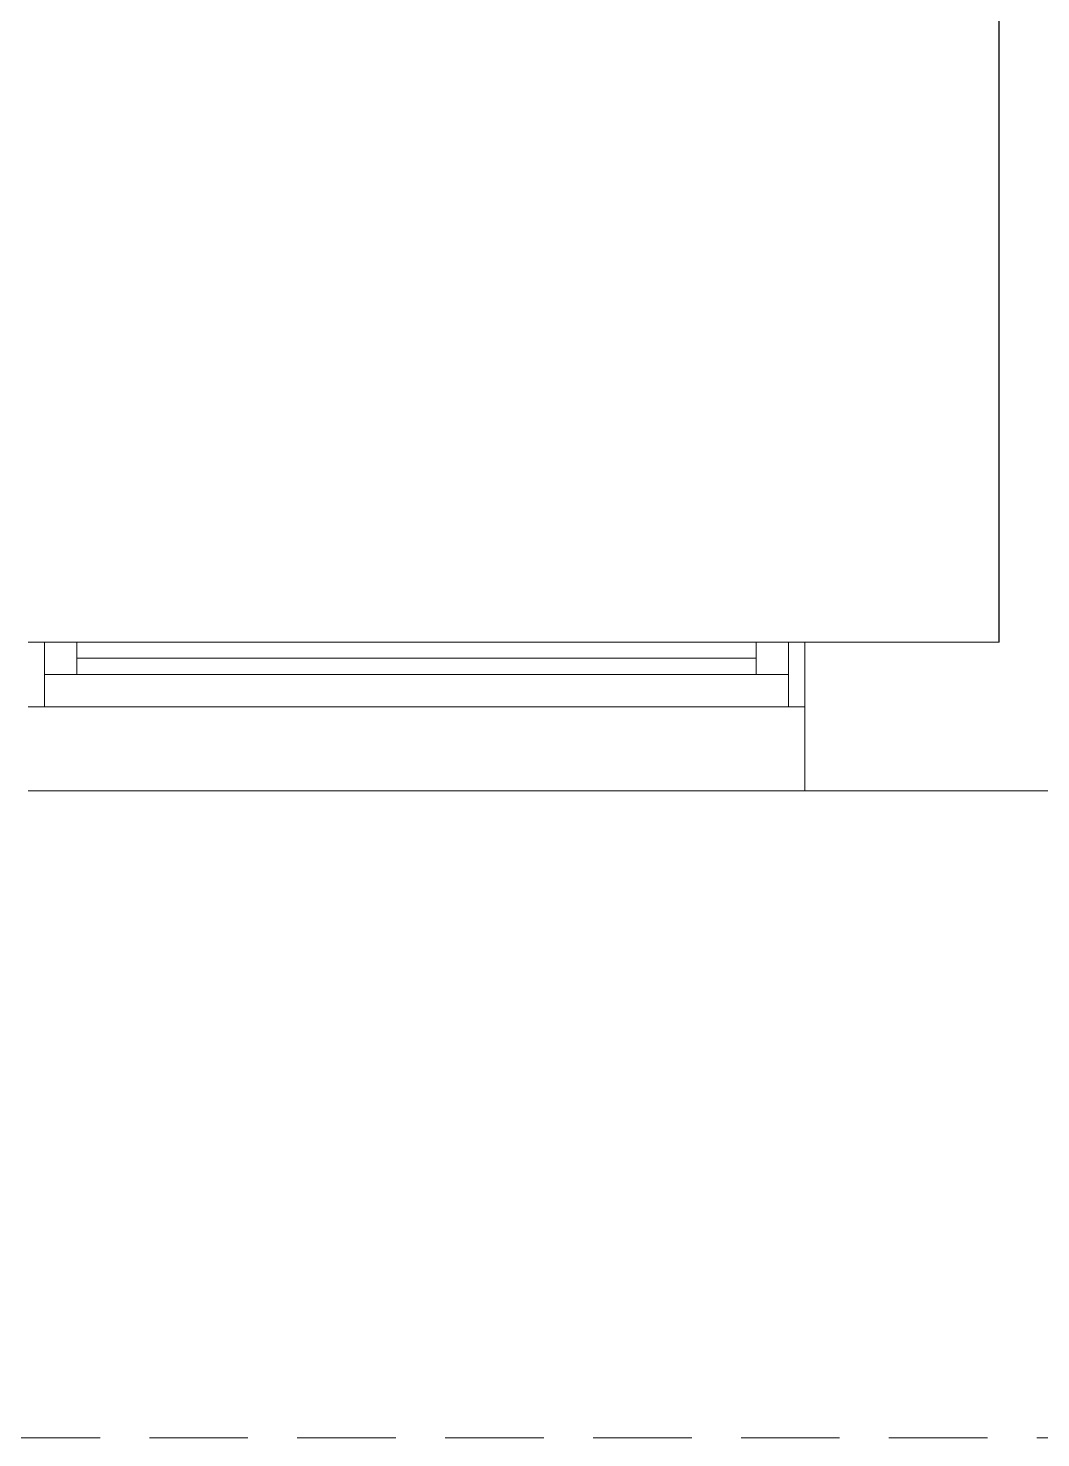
# Model space of a CAD drawing. Header units: millimetres. Extents: x -160614 to 59925, y -157025 to 0.
# Drawn here: x -28752 to -27187, y -117093 to -114914 of the extents above; entities that cross this region are included whole.
import ezdxf

# ---------------------------------------------------------------- set-up
doc = ezdxf.new("R2010")
doc.units = ezdxf.units.MM
doc.header["$LTSCALE"] = 8
doc.linetypes.add('HIDDEN', pattern=[9.525, 6.35, -3.175])
for name, color, linetype, lineweight in [('72_EGR_EQP_TAG', 9, 'Continuous', 5), ('Aluminum', 9, 'Continuous', 5), ('Proj', 9, 'Continuous', 5), ('Walls', 9, 'Continuous', 5)]:
    doc.layers.add(name, color=color, linetype=linetype, lineweight=lineweight)
doc.layers.add('X-WHITE glass', color=9, linetype='Continuous')

# ---------------------------------------------------------------- blocks, each defined once
blk = doc.blocks.new('1stF')
at = {"layer": 'Aluminum', "color": 9}
for p, q in [((-28752.3, -115862.8, 0.1), (-27552.3, -115862.6, 0.1)), ((-28727.3, -115962.6, 0.1), (-28727.3, -115862.6, 0.1)), ((-28677.3, -115912.6, 0.1), (-28677.3, -115862.6, 0.1)), ((-27627.3, -115912.6, 0.1), (-27627.3, -115862.6, 0.1)), ((-27577.3, -115962.6, 0.1), (-27577.3, -115862.6, 0.1)), ((-27627.3, -115887.6, 0.1), (-28677.3, -115887.6, 0.1)), ((-28727.3, -115912.6, 0.1), (-27577.3, -115912.6, 0.1)), ((-28752.3, -115962.6, 0.1), (-27552.3, -115962.6, 0.1)), ((-27552.3, -116092.6, 0.1), (-28752.3, -116092.6, 0.1))]:
    blk.add_line(p, q, dxfattribs=at)
at = {"layer": 'Proj', "color": 9, "linetype": 'HIDDEN', "ltscale": 3, "elevation": 0.1}
blk.add_lwpolyline([(-23322.3, -93192.6), (-74742.3, -93192.6), (-74742.3, -117092.6), (-23322.3, -117092.6)], dxfattribs=at)
at = {"layer": 'Walls', "color": 9}
for p, q in [((-27252.3, -113652.6, 0.1), (-27252.3, -115862.6, 0.1)), ((-28422.3, -115862.6, 0.1), (-28202.3, -115862.6, 0.1)), ((-28102.3, -115862.6, 0.1), (-27251.6, -115862.6, 0.1)), ((-27552.3, -116092.6, 0.1), (-27552.3, -115862.6, 0.1)), ((-27552.3, -115862.6, 0.1), (-27252.3, -115862.6, 0.1))]:
    blk.add_line(p, q, dxfattribs=at)
at = {"layer": 'Walls', "color": 9, "elevation": 0.1}
blk.add_lwpolyline([(-28422.3, -116092.6), (-26692.3, -116092.6)], dxfattribs=at)
at = {"layer": 'X-WHITE glass', "color": 9, "lineweight": 30, "ltscale": 6}
blk.add_line((-27252.3, -114452.6, 0.1), (-27252.3, -115862.6, 0.1), dxfattribs=at)

msp = doc.modelspace()

# ---------------------------------------------------------------- block references
at = {"layer": '72_EGR_EQP_TAG'}
msp.add_blockref('1stF', (0, 0), dxfattribs=at)

doc.saveas('drawing.dxf')
